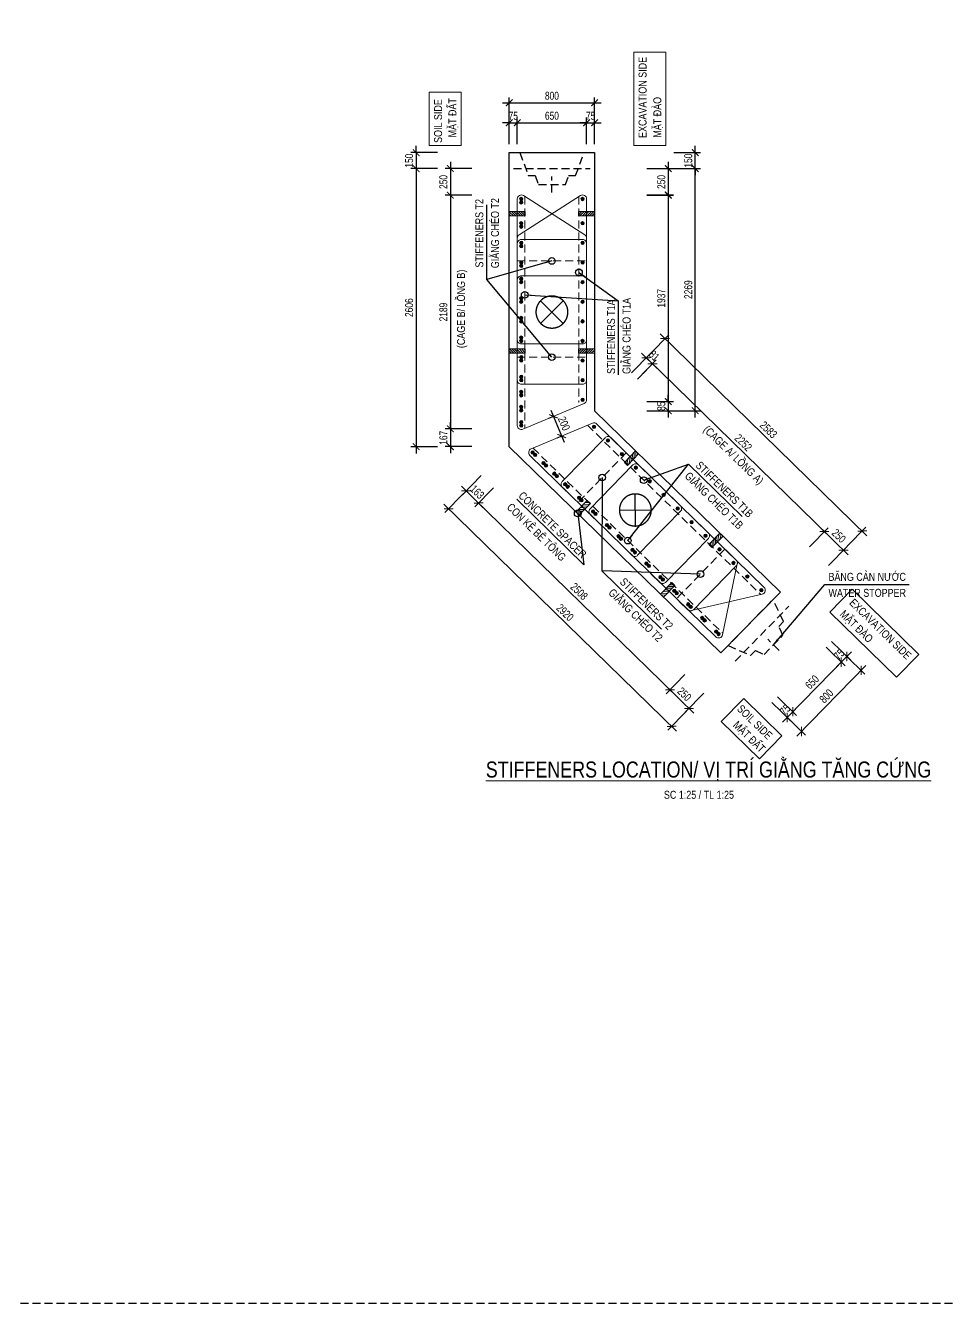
# Model space of a CAD drawing. Header units: millimetres. Extents: x 2611025 to 4139346, y -89870 to 101087.
# Drawn here: x 4070834 to 4105480, y -78018 to -30106 of the extents above; entities that cross this region are included whole.
import ezdxf
from ezdxf.enums import TextEntityAlignment as Align

# ---------------------------------------------------------------- set-up
doc = ezdxf.new("R2010")
doc.units = ezdxf.units.MM
doc.header["$LTSCALE"] = 1200
doc.header["$PDMODE"] = 35
doc.linetypes.add('CENTER', pattern=[2, 1.25, -0.25, 0.25, -0.25])
doc.linetypes.add('HIDDEN', pattern=[0.375, 0.25, -0.125])
for name, color, linetype, lineweight in [('5', 5, 'Continuous', 13), ('CWS', 8, 'HIDDEN', 9), ('ENOTE', 2, 'Continuous', 15), ('GRID', 74, 'CENTER', 15), ('K-THUOC', 1, 'Continuous', 18), ('LEADER', 8, 'Continuous', 9), ('MCT', 6, 'Continuous', 20), ('T2HI', 4, 'HIDDEN', 13), ('TCHI', 4, 'HIDDEN', 30), ('TEXTEN', 3, 'Continuous', 13), ('TEXTMA', 2, 'Continuous', 13), ('TEXTVN', 2, 'Continuous', 20), ('TIE', 4, 'Continuous', 13)]:
    doc.layers.add(name, color=color, linetype=linetype, lineweight=lineweight)
for name, color, linetype in [('CDC.04.HIDDEN', 8, 'HIDDEN'), ('CDC.11.NOTE', 8, 'Continuous'), ('MIE', 5, 'HIDDEN'), ('S-BAO', 3, 'Continuous')]:
    doc.layers.add(name, color=color, linetype=linetype)
doc.styles.add('DB_Arial', font='arial.ttf', dxfattribs={"width": 0.8})
doc.styles.add('SMTEXT', font='arial.ttf', dxfattribs={"width": 0.75})
doc.dimstyles.new('BSV1-100', dxfattribs={"dimtxt": 300, "dimasz": 250, "dimexe": 200, "dimexo": 0, "dimgap": 108, "dimtad": 1, "dimdec": 0, "dimdsep": 46, "dimtxsty": 'SMTEXT', "dimblk": 'ARCHTICK', "dimcen": 100, "dimdle": 250, "dimclrd": 256, "dimclre": 256, "dimclrt": 1, "dimadec": 0, "dimazin": 0, "dimtfac": 1, "dimtdec": 0, "dimtix": 1, "dimtmove": 2, "dimatfit": 3, "dimfxl": 720, "dimfxlon": 1, "dimtolj": 1, "dimtzin": 0, "dimarcsym": 0})
doc.dimstyles.new('BSV25', dxfattribs={"dimtxt": 300, "dimasz": 250, "dimexe": 200, "dimexo": 0, "dimgap": 108, "dimtad": 1, "dimdec": 0, "dimlfac": 0.25, "dimdsep": 46, "dimtxsty": 'SMTEXT', "dimblk": 'ARCHTICK', "dimcen": 100, "dimdle": 250, "dimclrd": 256, "dimclre": 256, "dimclrt": 2, "dimadec": 0, "dimazin": 0, "dimtfac": 1, "dimtdec": 0, "dimtix": 1, "dimtmove": 2, "dimatfit": 3, "dimfxl": 800, "dimfxlon": 1, "dimtolj": 1, "dimtzin": 0, "dimarcsym": 0})

# ---------------------------------------------------------------- blocks, each defined once
blk = doc.blocks.new('mct1')
at = {"lineweight": 9}
h = blk.add_hatch(color=256, dxfattribs=at)
h.dxf.hatch_style = 1
h.paths.add_polyline_path([(-16, 0, 1), (16, 0, 1)])
blk.add_circle((0, 0), 16, dxfattribs=at)
blk = doc.blocks.new('_ArchTick')
at = {"color": 0, "linetype": 'ByBlock', "const_width": 0.15}
blk.add_lwpolyline([(-0.5, -0.5), (0.5, 0.5)], dxfattribs=at)
blk = doc.blocks.new('*D1316')
at = {"layer": 'Defpoints', "color": 0, "transparency": 16777216}
for p in [(4101096, -53236), (4102170, -54284), (4098861, -55525)]:
    blk.add_point(p, dxfattribs=at)
at = {"layer": 'K-THUOC', "lineweight": -2, "transparency": 16777216}
for p, q in [((4099759, -56752), (4102344, -54105)), ((4101597, -53725), (4102313, -54423)), ((4099361, -56014), (4100077, -56713))]:
    blk.add_line(p, q, dxfattribs=at)
at = {"layer": 'K-THUOC', "lineweight": -2, "transparency": 16777216, "xscale": 250, "yscale": 250, "zscale": 250}
for p, rotation in [((4102170, -54284), 45.67561253394249), ((4099934, -56573), 225.6756125339424)]:
    blk.add_blockref('_ArchTick', p, dxfattribs=dict(at, rotation=rotation))
at = {"layer": 'K-THUOC', "color": 2, "transparency": 16777216, "insert": (4100865, -55246), "char_height": 300, "attachment_point": 5, "rotation": 45.6756, "style": 'SMTEXT'}
blk.add_mtext('\\A1;800', dxfattribs=at)
blk = doc.blocks.new('*D1317')
at = {"layer": 'Defpoints', "color": 0, "transparency": 16777216}
for p in [(4098604, -55275), (4099070, -55310), (4099607, -55834)]:
    blk.add_point(p, dxfattribs=at)
at = {"layer": 'K-THUOC', "lineweight": -2, "transparency": 16777216}
for p, q in [((4098825, -55490), (4099540, -56189)), ((4099070, -55310), (4099750, -55974)), ((4099397, -56049), (4099222, -56228)), ((4099397, -56049), (4099607, -55834)), ((4099607, -55834), (4099781, -55655))]:
    blk.add_line(p, q, dxfattribs=at)
at = {"layer": 'K-THUOC', "lineweight": -2, "transparency": 16777216, "xscale": 250, "yscale": 250, "zscale": 250}
for p, rotation in [((4099397, -56049), 45.67561253394247), ((4099607, -55834), 225.6756125339424)]:
    blk.add_blockref('_ArchTick', p, dxfattribs=dict(at, rotation=rotation))
at = {"layer": 'K-THUOC', "color": 2, "transparency": 16777216, "insert": (4099315, -55760), "char_height": 300, "attachment_point": 5, "rotation": 45.6756, "style": 'SMTEXT'}
blk.add_mtext('\\A1;75', dxfattribs=at)
blk = doc.blocks.new('*D1318')
at = {"layer": 'Defpoints', "color": 0, "transparency": 16777216}
for p in [(4100631, -53200), (4101423, -53974), (4098814, -55060)]:
    blk.add_point(p, dxfattribs=at)
at = {"layer": 'K-THUOC', "lineweight": -2, "transparency": 16777216}
for p, q in [((4100851, -53415), (4101566, -54114)), ((4099432, -56013), (4101598, -53795)), ((4099034, -55275), (4099750, -55974))]:
    blk.add_line(p, q, dxfattribs=at)
at = {"layer": 'K-THUOC', "lineweight": -2, "transparency": 16777216, "xscale": 250, "yscale": 250, "zscale": 250}
for p, rotation in [((4101423, -53974), 45.67561253394249), ((4099607, -55834), 225.6756125339424)]:
    blk.add_blockref('_ArchTick', p, dxfattribs=dict(at, rotation=rotation))
at = {"layer": 'K-THUOC', "color": 2, "transparency": 16777216, "insert": (4100328, -54722), "char_height": 300, "attachment_point": 5, "rotation": 45.6756, "style": 'SMTEXT'}
blk.add_mtext('\\A1;650', dxfattribs=at)
blk = doc.blocks.new('*D1319')
at = {"layer": 'Defpoints', "color": 0, "transparency": 16777216}
for p in [(4100840, -52985), (4100631, -53200), (4101633, -53760)]:
    blk.add_point(p, dxfattribs=at)
at = {"layer": 'K-THUOC', "lineweight": -2, "transparency": 16777216}
for p, q in [((4100851, -53415), (4101566, -54114)), ((4101061, -53201), (4101776, -53899)), ((4101633, -53760), (4101808, -53581)), ((4101423, -53974), (4101249, -54153)), ((4101423, -53974), (4101633, -53760))]:
    blk.add_line(p, q, dxfattribs=at)
at = {"layer": 'K-THUOC', "lineweight": -2, "transparency": 16777216, "xscale": 250, "yscale": 250, "zscale": 250}
for p, rotation in [((4101633, -53760), 225.6756125339424), ((4101423, -53974), 45.67561253394247)]:
    blk.add_blockref('_ArchTick', p, dxfattribs=dict(at, rotation=rotation))
at = {"layer": 'K-THUOC', "color": 2, "transparency": 16777216, "insert": (4101342, -53685), "char_height": 300, "attachment_point": 5, "rotation": 45.6756, "style": 'SMTEXT'}
blk.add_mtext('\\A1;75', dxfattribs=at)
blk = doc.blocks.new('*D1320')
at = {"layer": 'Defpoints', "color": 0, "transparency": 16777216}
for p in [(4092173, -33000), (4088973, -34858), (4092173, -34858)]:
    blk.add_point(p, dxfattribs=at)
at = {"layer": 'K-THUOC', "lineweight": -2, "transparency": 16777216}
for p, q in [((4088723, -33000), (4092423, -33000)), ((4088973, -33800), (4088973, -32800)), ((4092173, -33800), (4092173, -32800))]:
    blk.add_line(p, q, dxfattribs=at)
at = {"layer": 'K-THUOC', "lineweight": -2, "transparency": 16777216, "xscale": 250, "yscale": 250, "zscale": 250, "rotation": 180}
blk.add_blockref('_ArchTick', (4088973, -33000), dxfattribs=at)
at = {"layer": 'K-THUOC', "lineweight": -2, "transparency": 16777216, "xscale": 250, "yscale": 250, "zscale": 250}
blk.add_blockref('_ArchTick', (4092173, -33000), dxfattribs=at)
at = {"layer": 'K-THUOC', "color": 2, "transparency": 16777216, "insert": (4090573, -32739), "char_height": 300, "attachment_point": 5, "style": 'SMTEXT'}
blk.add_mtext('\\A1;800', dxfattribs=at)
blk = doc.blocks.new('*D1321')
at = {"layer": 'Defpoints', "color": 0, "transparency": 16777216}
for p in [(4089273, -33750), (4088973, -34858), (4089273, -34858)]:
    blk.add_point(p, dxfattribs=at)
at = {"layer": 'K-THUOC', "lineweight": -2, "transparency": 16777216}
for p, q in [((4088973, -33750), (4088723, -33750)), ((4088973, -34550), (4088973, -33550)), ((4088973, -33750), (4089273, -33750)), ((4089273, -34550), (4089273, -33550)), ((4089273, -33750), (4089523, -33750))]:
    blk.add_line(p, q, dxfattribs=at)
at = {"layer": 'K-THUOC', "lineweight": -2, "transparency": 16777216, "xscale": 250, "yscale": 250, "zscale": 250}
blk.add_blockref('_ArchTick', (4088973, -33750), dxfattribs=at)
at = {"layer": 'K-THUOC', "lineweight": -2, "transparency": 16777216, "xscale": 250, "yscale": 250, "zscale": 250, "rotation": 180}
blk.add_blockref('_ArchTick', (4089273, -33750), dxfattribs=at)
at = {"layer": 'K-THUOC', "color": 2, "transparency": 16777216, "insert": (4089123, -33490), "char_height": 300, "attachment_point": 5, "style": 'SMTEXT'}
blk.add_mtext('\\A1;75', dxfattribs=at)
blk = doc.blocks.new('*D1322')
at = {"layer": 'Defpoints', "color": 0, "transparency": 16777216}
for p in [(4091873, -33750), (4089273, -34858), (4091873, -34858)]:
    blk.add_point(p, dxfattribs=at)
at = {"layer": 'K-THUOC', "lineweight": -2, "transparency": 16777216}
for p, q in [((4089023, -33750), (4092123, -33750)), ((4089273, -34550), (4089273, -33550)), ((4091873, -34550), (4091873, -33550))]:
    blk.add_line(p, q, dxfattribs=at)
at = {"layer": 'K-THUOC', "lineweight": -2, "transparency": 16777216, "xscale": 250, "yscale": 250, "zscale": 250, "rotation": 180}
blk.add_blockref('_ArchTick', (4089273, -33750), dxfattribs=at)
at = {"layer": 'K-THUOC', "lineweight": -2, "transparency": 16777216, "xscale": 250, "yscale": 250, "zscale": 250}
blk.add_blockref('_ArchTick', (4091873, -33750), dxfattribs=at)
at = {"layer": 'K-THUOC', "color": 2, "transparency": 16777216, "insert": (4090573, -33489), "char_height": 300, "attachment_point": 5, "style": 'SMTEXT'}
blk.add_mtext('\\A1;650', dxfattribs=at)
blk = doc.blocks.new('*D1323')
at = {"layer": 'Defpoints', "color": 0, "transparency": 16777216}
for p in [(4092173, -33750), (4091873, -34858), (4092173, -34858)]:
    blk.add_point(p, dxfattribs=at)
at = {"layer": 'K-THUOC', "lineweight": -2, "transparency": 16777216}
for p, q in [((4091873, -33750), (4091623, -33750)), ((4091873, -34550), (4091873, -33550)), ((4091873, -33750), (4092173, -33750)), ((4092173, -34550), (4092173, -33550)), ((4092173, -33750), (4092423, -33750))]:
    blk.add_line(p, q, dxfattribs=at)
at = {"layer": 'K-THUOC', "lineweight": -2, "transparency": 16777216, "xscale": 250, "yscale": 250, "zscale": 250}
blk.add_blockref('_ArchTick', (4091873, -33750), dxfattribs=at)
at = {"layer": 'K-THUOC', "lineweight": -2, "transparency": 16777216, "xscale": 250, "yscale": 250, "zscale": 250, "rotation": 180}
blk.add_blockref('_ArchTick', (4092173, -33750), dxfattribs=at)
at = {"layer": 'K-THUOC', "color": 2, "transparency": 16777216, "insert": (4092023, -33490), "char_height": 300, "attachment_point": 5, "style": 'SMTEXT'}
blk.add_mtext('\\A1;75', dxfattribs=at)
blk = doc.blocks.new('tremie')
at = {"layer": 'MIE', "color": 74, "ltscale": 1000}
for p, q in [((424, -424), (-424, 424)), ((424, 424), (-424, -424))]:
    blk.add_line(p, q, dxfattribs=at)
at = {"layer": 'MIE', "ltscale": 500}
blk.add_circle((0, 0), 600, dxfattribs=at)
blk = doc.blocks.new('sp')
at = {"layer": '5', "lineweight": 20}
h = blk.add_hatch(dxfattribs=at)
h.set_pattern_fill('ANSI31', color=256, scale=500)
h.set_pattern_definition([(45, (0, 0), (-44.194, 44.194), [])])
h.paths.add_polyline_path([(80, 300), (-80, 300), (-80, -300), (80, -300)])
blk.add_lwpolyline([(-80, -300), (80, -300), (80, 300), (-80, 300)], close=True, dxfattribs=at)
blk = doc.blocks.new('*D1330')
at = {"layer": 'Defpoints', "color": 0, "transparency": 16777216}
for p in [(4090631, -44758), (4090939, -45496), (4090939, -45496)]:
    blk.add_point(p, dxfattribs=at)
at = {"layer": 'K-THUOC', "lineweight": -2, "transparency": 16777216}
for p, q in [((4090534, -44527), (4091036, -45726)), ((4090631, -44758), (4090446, -44835)), ((4090939, -45496), (4090755, -45573))]:
    blk.add_line(p, q, dxfattribs=at)
at = {"layer": 'K-THUOC', "lineweight": -2, "transparency": 16777216, "xscale": 250, "yscale": 250, "zscale": 250}
for p, rotation in [((4090631, -44758), 112.6971663871254), ((4090939, -45496), 292.6971663871254)]:
    blk.add_blockref('_ArchTick', p, dxfattribs=dict(at, rotation=rotation))
at = {"layer": 'K-THUOC', "color": 2, "transparency": 16777216, "insert": (4091026, -45026), "char_height": 300, "attachment_point": 5, "rotation": 292.6972, "style": 'SMTEXT'}
blk.add_mtext('\\A1;200', dxfattribs=at)
blk = doc.blocks.new('cws800')
at = {"layer": 'CDC.04.HIDDEN'}
for p, q in [((-600, 1440), (-600, -1440)), ((0, 1440), (0, -1440))]:
    blk.add_line(p, q, dxfattribs=at)
for points in [[(0, 1200), (-860, 888), (-860, 627), (-1200, 507), (-1200, -507), (-860, -627), (-860, -888), (0, -1200)], [(-1500, 0), (-900, 0)]]:
    blk.add_lwpolyline(points, dxfattribs=at)
blk = doc.blocks.new('*D1554')
at = {"layer": 'Defpoints', "color": 0, "transparency": 16777216}
for p in [(4092013, -35470), (4095948, -35470), (4092173, -44546)]:
    blk.add_point(p, dxfattribs=at)
at = {"layer": 'K-THUOC', "lineweight": -2, "transparency": 16777216}
for p, q in [((4095948, -44796), (4095948, -35220)), ((4095148, -35470), (4096148, -35470)), ((4095148, -44546), (4096148, -44546))]:
    blk.add_line(p, q, dxfattribs=at)
at = {"layer": 'K-THUOC', "lineweight": -2, "transparency": 16777216, "xscale": 250, "yscale": 250, "zscale": 250}
for p, rotation in [((4095948, -35470), 90), ((4095948, -44546), 270)]:
    blk.add_blockref('_ArchTick', p, dxfattribs=dict(at, rotation=rotation))
at = {"layer": 'K-THUOC', "color": 2, "transparency": 16777216, "insert": (4095687, -40008), "char_height": 300, "attachment_point": 5, "rotation": 90, "style": 'SMTEXT'}
blk.add_mtext('\\A1;2269', dxfattribs=at)
blk = doc.blocks.new('*D1555')
at = {"layer": 'Defpoints', "color": 0, "transparency": 16777216}
for p in [(4092173, -34870), (4095948, -34870), (4092013, -35470)]:
    blk.add_point(p, dxfattribs=at)
at = {"layer": 'K-THUOC', "lineweight": -2, "transparency": 16777216}
for p, q in [((4095148, -34870), (4096148, -34870)), ((4095948, -34870), (4095948, -34620)), ((4095948, -35470), (4095948, -34870)), ((4095148, -35470), (4096148, -35470)), ((4095948, -35470), (4095948, -35720))]:
    blk.add_line(p, q, dxfattribs=at)
at = {"layer": 'K-THUOC', "lineweight": -2, "transparency": 16777216, "xscale": 250, "yscale": 250, "zscale": 250}
for p, rotation in [((4095948, -34870), 270), ((4095948, -35470), 90)]:
    blk.add_blockref('_ArchTick', p, dxfattribs=dict(at, rotation=rotation))
at = {"layer": 'K-THUOC', "color": 2, "transparency": 16777216, "insert": (4095687, -35170), "char_height": 300, "attachment_point": 5, "rotation": 90, "style": 'SMTEXT'}
blk.add_mtext('\\A1;150', dxfattribs=at)
blk = doc.blocks.new('*D1556')
at = {"layer": 'Defpoints', "color": 0, "transparency": 16777216}
for p in [(4090573, -34870), (4085480, -35470), (4090573, -35470)]:
    blk.add_point(p, dxfattribs=at)
at = {"layer": 'K-THUOC', "lineweight": -2, "transparency": 16777216}
for p, q in [((4086280, -34870), (4085280, -34870)), ((4085480, -34870), (4085480, -34620)), ((4085480, -34870), (4085480, -35470)), ((4086280, -35470), (4085280, -35470)), ((4085480, -35470), (4085480, -35720))]:
    blk.add_line(p, q, dxfattribs=at)
at = {"layer": 'K-THUOC', "lineweight": -2, "transparency": 16777216, "xscale": 250, "yscale": 250, "zscale": 250}
for p, rotation in [((4085480, -34870), 270), ((4085480, -35470), 90)]:
    blk.add_blockref('_ArchTick', p, dxfattribs=dict(at, rotation=rotation))
at = {"layer": 'K-THUOC', "color": 2, "transparency": 16777216, "insert": (4085218, -35170), "char_height": 300, "attachment_point": 5, "rotation": 90, "style": 'SMTEXT'}
blk.add_mtext('\\A1;150', dxfattribs=at)
blk = doc.blocks.new('*D1557')
at = {"layer": 'Defpoints', "color": 0, "transparency": 16777216}
for p in [(4092013, -35470), (4092013, -36470), (4094937, -36470)]:
    blk.add_point(p, dxfattribs=at)
at = {"layer": 'K-THUOC', "lineweight": -2, "transparency": 16777216}
for p, q in [((4094937, -35220), (4094937, -36720)), ((4094137, -35470), (4095137, -35470)), ((4094137, -36470), (4095137, -36470))]:
    blk.add_line(p, q, dxfattribs=at)
at = {"layer": 'K-THUOC', "lineweight": -2, "transparency": 16777216, "xscale": 250, "yscale": 250, "zscale": 250}
for p, rotation in [((4094937, -35470), 90), ((4094937, -36470), 270)]:
    blk.add_blockref('_ArchTick', p, dxfattribs=dict(at, rotation=rotation))
at = {"layer": 'K-THUOC', "color": 2, "transparency": 16777216, "insert": (4094676, -35970), "char_height": 300, "attachment_point": 5, "rotation": 90, "style": 'SMTEXT'}
blk.add_mtext('\\A1;250', dxfattribs=at)
blk = doc.blocks.new('*D1558')
at = {"layer": 'Defpoints', "color": 0, "transparency": 16777216}
for p in [(4092013, -36458), (4091857, -44206), (4094937, -44206)]:
    blk.add_point(p, dxfattribs=at)
at = {"layer": 'K-THUOC', "lineweight": -2, "transparency": 16777216}
for p, q in [((4094937, -36208), (4094937, -44456)), ((4094137, -36458), (4095137, -36458)), ((4094137, -44206), (4095137, -44206))]:
    blk.add_line(p, q, dxfattribs=at)
at = {"layer": 'K-THUOC', "lineweight": -2, "transparency": 16777216, "xscale": 250, "yscale": 250, "zscale": 250}
for p, rotation in [((4094937, -36458), 90), ((4094937, -44206), 270)]:
    blk.add_blockref('_ArchTick', p, dxfattribs=dict(at, rotation=rotation))
at = {"layer": 'K-THUOC', "color": 2, "transparency": 16777216, "insert": (4094676, -40332), "char_height": 300, "attachment_point": 5, "rotation": 90, "style": 'SMTEXT'}
blk.add_mtext('\\A1;1937', dxfattribs=at)
blk = doc.blocks.new('*D1565')
at = {"layer": 'Defpoints', "color": 0, "transparency": 16777216}
for p in [(4091856, -44207), (4092173, -44546), (4094937, -44546)]:
    blk.add_point(p, dxfattribs=at)
at = {"layer": 'K-THUOC', "lineweight": -2, "transparency": 16777216}
for p, q in [((4094937, -44207), (4094937, -43957)), ((4094137, -44207), (4095137, -44207)), ((4094137, -44546), (4095137, -44546)), ((4094937, -44207), (4094937, -44546)), ((4094937, -44546), (4094937, -44796))]:
    blk.add_line(p, q, dxfattribs=at)
at = {"layer": 'K-THUOC', "lineweight": -2, "transparency": 16777216, "xscale": 250, "yscale": 250, "zscale": 250}
for p, rotation in [((4094937, -44207), 270), ((4094937, -44546), 90)]:
    blk.add_blockref('_ArchTick', p, dxfattribs=dict(at, rotation=rotation))
at = {"layer": 'K-THUOC', "color": 2, "transparency": 16777216, "insert": (4094676, -44377), "char_height": 300, "attachment_point": 5, "rotation": 90, "style": 'SMTEXT'}
blk.add_mtext('\\A1;85', dxfattribs=at)
blk = doc.blocks.new('*D1559')
at = {"layer": 'Defpoints', "color": 0, "transparency": 16777216}
for p in [(4089132, -35470), (4086764, -36470), (4088973, -36470)]:
    blk.add_point(p, dxfattribs=at)
at = {"layer": 'K-THUOC', "lineweight": -2, "transparency": 16777216}
for p, q in [((4086764, -35220), (4086764, -36720)), ((4087564, -35470), (4086564, -35470)), ((4087564, -36470), (4086564, -36470))]:
    blk.add_line(p, q, dxfattribs=at)
at = {"layer": 'K-THUOC', "lineweight": -2, "transparency": 16777216, "xscale": 250, "yscale": 250, "zscale": 250}
for p, rotation in [((4086764, -35470), 90), ((4086764, -36470), 270)]:
    blk.add_blockref('_ArchTick', p, dxfattribs=dict(at, rotation=rotation))
at = {"layer": 'K-THUOC', "color": 2, "transparency": 16777216, "insert": (4086503, -35970), "char_height": 300, "attachment_point": 5, "rotation": 90, "style": 'SMTEXT'}
blk.add_mtext('\\A1;250', dxfattribs=at)
blk = doc.blocks.new('*D1560')
at = {"layer": 'Defpoints', "color": 0, "transparency": 16777216}
for p in [(4088973, -36470), (4086764, -45225), (4088973, -45225)]:
    blk.add_point(p, dxfattribs=at)
at = {"layer": 'K-THUOC', "lineweight": -2, "transparency": 16777216}
for p, q in [((4086764, -36220), (4086764, -45475)), ((4087564, -36470), (4086564, -36470)), ((4087564, -45225), (4086564, -45225))]:
    blk.add_line(p, q, dxfattribs=at)
at = {"layer": 'K-THUOC', "lineweight": -2, "transparency": 16777216, "xscale": 250, "yscale": 250, "zscale": 250}
for p, rotation in [((4086764, -36470), 90), ((4086764, -45225), 270)]:
    blk.add_blockref('_ArchTick', p, dxfattribs=dict(at, rotation=rotation))
at = {"layer": 'K-THUOC', "color": 2, "transparency": 16777216, "insert": (4086503, -40848), "char_height": 300, "attachment_point": 5, "rotation": 90, "style": 'SMTEXT'}
blk.add_mtext('\\A1;2189', dxfattribs=at)
blk = doc.blocks.new('*D1561')
at = {"layer": 'Defpoints', "color": 0, "transparency": 16777216}
for p in [(4089444, -46345), (4096622, -53350), (4094999, -55013)]:
    blk.add_point(p, dxfattribs=at)
at = {"layer": 'K-THUOC', "lineweight": -2, "transparency": 16777216}
for p, q in [((4087642, -47833), (4095178, -55188)), ((4088380, -47435), (4087681, -48151)), ((4095558, -54440), (4094860, -55156))]:
    blk.add_line(p, q, dxfattribs=at)
at = {"layer": 'K-THUOC', "lineweight": -2, "transparency": 16777216, "xscale": 250, "yscale": 250, "zscale": 250}
for p, rotation in [((4087821, -48007), 135.6984109421145), ((4094999, -55013), 315.6984109421145)]:
    blk.add_blockref('_ArchTick', p, dxfattribs=dict(at, rotation=rotation))
at = {"layer": 'K-THUOC', "color": 2, "transparency": 16777216, "insert": (4091593, -51323), "char_height": 300, "attachment_point": 5, "rotation": 315.6984, "style": 'SMTEXT'}
blk.add_mtext('\\A1;2508', dxfattribs=at)
blk = doc.blocks.new('*D1562')
at = {"layer": 'Defpoints', "color": 0, "transparency": 16777216}
for p in [(4096622, -53350), (4097447, -53937), (4095715, -55711)]:
    blk.add_point(p, dxfattribs=at)
at = {"layer": 'K-THUOC', "lineweight": -2, "transparency": 16777216}
for p, q in [((4095558, -54440), (4094860, -55156)), ((4094820, -54838), (4095894, -55886)), ((4096274, -55139), (4095575, -55855))]:
    blk.add_line(p, q, dxfattribs=at)
at = {"layer": 'K-THUOC', "lineweight": -2, "transparency": 16777216, "xscale": 250, "yscale": 250, "zscale": 250}
for p, rotation in [((4094999, -55013), 135.6984109421145), ((4095715, -55711), 315.6984109421145)]:
    blk.add_blockref('_ArchTick', p, dxfattribs=dict(at, rotation=rotation))
at = {"layer": 'K-THUOC', "color": 2, "transparency": 16777216, "insert": (4095540, -55175), "char_height": 300, "attachment_point": 5, "rotation": 315.6984, "style": 'SMTEXT'}
blk.add_mtext('\\A1;250', dxfattribs=at)
blk = doc.blocks.new('*D1563')
at = {"layer": 'Defpoints', "color": 0, "transparency": 16777216}
for p in [(4101507, -49776), (4098852, -51065), (4099459, -51875)]:
    blk.add_point(p, dxfattribs=at)
at = {"layer": 'K-THUOC', "lineweight": -2, "transparency": 16777216}
for p, q in [((4100233, -49650), (4100931, -48934)), ((4100613, -48903), (4101686, -49951)), ((4100949, -50349), (4101647, -49633))]:
    blk.add_line(p, q, dxfattribs=at)
at = {"layer": 'K-THUOC', "lineweight": -2, "transparency": 16777216, "xscale": 250, "yscale": 250, "zscale": 250}
for p, rotation in [((4100792, -49078), 135.6984109421145), ((4101507, -49776), 315.6984109421145)]:
    blk.add_blockref('_ArchTick', p, dxfattribs=dict(at, rotation=rotation))
at = {"layer": 'K-THUOC', "color": 2, "transparency": 16777216, "insert": (4101332, -49240), "char_height": 300, "attachment_point": 5, "rotation": 315.6984, "style": 'SMTEXT'}
blk.add_mtext('\\A1;250', dxfattribs=at)
blk = doc.blocks.new('*D1566')
at = {"layer": 'Defpoints', "color": 0, "transparency": 16777216}
for p in [(4094344, -42785), (4092177, -45005), (4098852, -51065)]:
    blk.add_point(p, dxfattribs=at)
at = {"layer": 'K-THUOC', "lineweight": -2, "transparency": 16777216}
for p, q in [((4100971, -49252), (4094165, -42610)), ((4093785, -43358), (4094484, -42642)), ((4100233, -49650), (4100931, -48934))]:
    blk.add_line(p, q, dxfattribs=at)
at = {"layer": 'K-THUOC', "lineweight": -2, "transparency": 16777216, "xscale": 250, "yscale": 250, "zscale": 250}
for p, rotation in [((4094344, -42785), 135.6984109421145), ((4100792, -49078), 315.6984109421145)]:
    blk.add_blockref('_ArchTick', p, dxfattribs=dict(at, rotation=rotation))
at = {"layer": 'K-THUOC', "color": 2, "transparency": 16777216, "insert": (4097750, -45744), "char_height": 300, "attachment_point": 5, "rotation": 315.6984, "style": 'SMTEXT'}
blk.add_mtext('\\A1;2252', dxfattribs=at)
blk = doc.blocks.new('*D1564')
at = {"layer": 'Defpoints', "color": 0, "transparency": 16777216}
for p in [(4094112, -42559), (4093990, -43147), (4092173, -44546)]:
    blk.add_point(p, dxfattribs=at)
at = {"layer": 'K-THUOC', "lineweight": -2, "transparency": 16777216}
for p, q in [((4093553, -43131), (4094252, -42416)), ((4094112, -42559), (4093933, -42384)), ((4094344, -42785), (4094112, -42559)), ((4093990, -43147), (4094484, -42642)), ((4094344, -42785), (4094523, -42960))]:
    blk.add_line(p, q, dxfattribs=at)
at = {"layer": 'K-THUOC', "lineweight": -2, "transparency": 16777216, "xscale": 250, "yscale": 250, "zscale": 250}
for p, rotation in [((4094112, -42559), 315.6984109421145), ((4094344, -42785), 135.6984109421145)]:
    blk.add_blockref('_ArchTick', p, dxfattribs=dict(at, rotation=rotation))
at = {"layer": 'K-THUOC', "color": 2, "transparency": 16777216, "insert": (4094410, -42485), "char_height": 300, "attachment_point": 5, "rotation": 315.6984, "style": 'SMTEXT'}
blk.add_mtext('\\A1;81', dxfattribs=at)
blk = doc.blocks.new('*D1549')
at = {"layer": 'Defpoints', "color": 0, "transparency": 16777216}
for p in [(4094814, -41840), (4092173, -44546), (4099459, -51875)]:
    blk.add_point(p, dxfattribs=at)
at = {"layer": 'K-THUOC', "lineweight": -2, "transparency": 16777216}
for p, q in [((4102388, -49232), (4094635, -41665)), ((4094255, -42412), (4094954, -41697)), ((4101650, -49630), (4102349, -48914))]:
    blk.add_line(p, q, dxfattribs=at)
at = {"layer": 'K-THUOC', "lineweight": -2, "transparency": 16777216, "xscale": 250, "yscale": 250, "zscale": 250}
for p, rotation in [((4094814, -41840), 135.6984109421145), ((4102209, -49057), 315.6984109421145)]:
    blk.add_blockref('_ArchTick', p, dxfattribs=dict(at, rotation=rotation))
at = {"layer": 'K-THUOC', "color": 2, "transparency": 16777216, "insert": (4098694, -45261), "char_height": 300, "attachment_point": 5, "rotation": 315.6984, "style": 'SMTEXT'}
blk.add_mtext('\\A1;2583', dxfattribs=at)
blk = doc.blocks.new('*D1550')
at = {"layer": 'Defpoints', "color": 0, "transparency": 16777216}
for p in [(4088973, -45225), (4086764, -45894), (4088973, -45894)]:
    blk.add_point(p, dxfattribs=at)
at = {"layer": 'K-THUOC', "lineweight": -2, "transparency": 16777216}
for p, q in [((4086764, -45225), (4086764, -44975)), ((4087564, -45225), (4086564, -45225)), ((4086764, -45225), (4086764, -45894)), ((4087564, -45894), (4086564, -45894)), ((4086764, -45894), (4086764, -46144))]:
    blk.add_line(p, q, dxfattribs=at)
at = {"layer": 'K-THUOC', "lineweight": -2, "transparency": 16777216, "xscale": 250, "yscale": 250, "zscale": 250}
for p, rotation in [((4086764, -45225), 270), ((4086764, -45894), 90)]:
    blk.add_blockref('_ArchTick', p, dxfattribs=dict(at, rotation=rotation))
at = {"layer": 'K-THUOC', "color": 2, "transparency": 16777216, "insert": (4086503, -45560), "char_height": 300, "attachment_point": 5, "rotation": 90, "style": 'SMTEXT'}
blk.add_mtext('\\A1;167', dxfattribs=at)
blk = doc.blocks.new('*D1551')
at = {"layer": 'Defpoints', "color": 0, "transparency": 16777216}
for p in [(4088973, -45894), (4089706, -46076), (4087821, -48007)]:
    blk.add_point(p, dxfattribs=at)
at = {"layer": 'K-THUOC', "lineweight": -2, "transparency": 16777216}
for p, q in [((4087355, -47552), (4087176, -47378)), ((4087913, -46980), (4087215, -47696)), ((4087355, -47552), (4087821, -48007)), ((4088380, -47435), (4087681, -48151)), ((4087821, -48007), (4088000, -48182))]:
    blk.add_line(p, q, dxfattribs=at)
at = {"layer": 'K-THUOC', "lineweight": -2, "transparency": 16777216, "xscale": 250, "yscale": 250, "zscale": 250}
for p, rotation in [((4087355, -47552), 315.6984109421145), ((4087821, -48007), 135.6984109421145)]:
    blk.add_blockref('_ArchTick', p, dxfattribs=dict(at, rotation=rotation))
at = {"layer": 'K-THUOC', "color": 2, "transparency": 16777216, "insert": (4087770, -47593), "char_height": 300, "attachment_point": 5, "rotation": 315.6984, "style": 'SMTEXT'}
blk.add_mtext('\\A1;163', dxfattribs=at)
blk = doc.blocks.new('*D1552')
at = {"layer": 'Defpoints', "color": 0, "transparency": 16777216}
for p in [(4089132, -35470), (4085480, -45895), (4088973, -45895)]:
    blk.add_point(p, dxfattribs=at)
at = {"layer": 'K-THUOC', "lineweight": -2, "transparency": 16777216}
for p, q in [((4085480, -35220), (4085480, -46145)), ((4086280, -35470), (4085280, -35470)), ((4086280, -45895), (4085280, -45895))]:
    blk.add_line(p, q, dxfattribs=at)
at = {"layer": 'K-THUOC', "lineweight": -2, "transparency": 16777216, "xscale": 250, "yscale": 250, "zscale": 250}
for p, rotation in [((4085480, -35470), 90), ((4085480, -45895), 270)]:
    blk.add_blockref('_ArchTick', p, dxfattribs=dict(at, rotation=rotation))
at = {"layer": 'K-THUOC', "color": 2, "transparency": 16777216, "insert": (4085218, -40683), "char_height": 300, "attachment_point": 5, "rotation": 90, "style": 'SMTEXT'}
blk.add_mtext('\\A1;2606', dxfattribs=at)
blk = doc.blocks.new('*D1553')
at = {"layer": 'Defpoints', "color": 0, "transparency": 16777216}
for p in [(4088973, -45895), (4097447, -53937), (4095062, -56381)]:
    blk.add_point(p, dxfattribs=at)
at = {"layer": 'K-THUOC', "lineweight": -2, "transparency": 16777216}
for p, q in [((4087261, -47649), (4086562, -48365)), ((4086523, -48047), (4095241, -56555)), ((4095621, -55808), (4094922, -56524))]:
    blk.add_line(p, q, dxfattribs=at)
at = {"layer": 'K-THUOC', "lineweight": -2, "transparency": 16777216, "xscale": 250, "yscale": 250, "zscale": 250}
for p, rotation in [((4086702, -48222), 135.6984109421145), ((4095062, -56381), 315.6984109421145)]:
    blk.add_blockref('_ArchTick', p, dxfattribs=dict(at, rotation=rotation))
at = {"layer": 'K-THUOC', "color": 2, "transparency": 16777216, "insert": (4091064, -52114), "char_height": 300, "attachment_point": 5, "rotation": 315.6984, "style": 'SMTEXT'}
blk.add_mtext('\\A1;2920', dxfattribs=at)

msp = doc.modelspace()

# ---------------------------------------------------------------- linework, layer by layer
at = {"layer": 'S-BAO', "elevation": 0}
msp.add_lwpolyline([(4088972.7, -34870.2), (4092172.7, -34870.2), (4092172.7, -44546.2), (4099138.6, -51344.3), (4096908.5, -53629.5), (4088972.7, -45894.9)], close=True, dxfattribs=at)
at = {"layer": 'T2HI', "color": 1}
for p, q in [((4089551.5, -36512.7, 0), (4089551.5, -45197.1, 0)), ((4091587.5, -36516.8, 0), (4091587.5, -44234.9, 0)), ((4089272.7, -38933, 0), (4091872.7, -38933, 0)), ((4089272.7, -42540.9, 0), (4091872.7, -42540.9, 0)), ((4091903.7, -45092.3, 0), (4098403.6, -51435.7, 0)), ((4089861.4, -45943.4, 0), (4096982, -52892.5, 0)), ((4093361.8, -46125.9, 0), (4091550.8, -47981.6, 0)), ((4097058.1, -49733, 0), (4095247.1, -51588.8, 0))]:
    msp.add_line(p, q, dxfattribs=at)
at = {"layer": 'TCHI'}
msp.add_lwpolyline([(3917798.7, 17806.3), (4139345.7, 17806.3), (4139345.7, -78017.7), (3917798.7, -78017.7)], close=True, dxfattribs=at)
at = {"layer": 'TEXTEN', "elevation": 0}
for points in [[(4094842.5, -31100), (4093642.5, -31100), (4093642.5, -34600), (4094842.5, -34600)], [(4087163.7, -34598.3), (4085963.7, -34598.3), (4085963.7, -32598.3), (4087163.7, -32598.3)], [(4096925.5, -56198.1), (4097763.9, -55339.6), (4099194.7, -56737.1), (4098356.3, -57595.5)]]:
    msp.add_lwpolyline(points, close=True, dxfattribs=at)
at = {"layer": 'TEXTEN', "extrusion": (5.70392e-08, 5.8399e-08, 1), "elevation": 0.2}
msp.add_lwpolyline([(4103499.7, -54542.6), (4104338, -53684), (4101833.6, -51238.9), (4100995.3, -52097.5)], close=True, dxfattribs=at)
at = {"layer": 'TIE', "elevation": 0}
for points in [[(4089272.7, -45100.4, 0.5356433), (4089480.6, -45238.8), (4091780.6, -44276.6, 0.3023858), (4091872.7, -44138.3), (4091872.7, -36608.4, 0.5926153), (4091641.9, -36482.1), (4089341.9, -37953.4, 0.2557961), (4089272.7, -38079.7), (4089272.7, -38735.4)], [(4091872.7, -38735.4), (4091872.7, -38079.7, 0.2557961), (4091803.5, -37953.4), (4089503.5, -36482.1, 0.5926153), (4089272.7, -36608.4), (4089272.7, -45100.4)], [(4089272.7, -38730.2), (4089272.7, -38280.2, -0.4142136), (4089422.7, -38130.2), (4091722.7, -38130.2, -0.4142136), (4091872.7, -38280.2), (4091872.7, -38730.2)], [(4089272.7, -40092.6), (4089272.7, -39642.6, -0.4142136), (4089422.7, -39492.6), (4091722.7, -39492.6, -0.4142136), (4091872.7, -39642.6), (4091872.7, -40092.6)], [(4089272.7, -41443.5), (4089272.7, -41893.5, 0.4142136), (4089422.7, -42043.5), (4091722.7, -42043.5, 0.4142136), (4091872.7, -41893.5), (4091872.7, -41443.5)], [(4089272.7, -42952.6), (4089272.7, -43402.6, 0.4142136), (4089422.7, -43552.6), (4091722.7, -43552.6, 0.4142136), (4091872.7, -43402.6), (4091872.7, -42952.6)], [(4089746.5, -46220.9, -0.5373024), (4089793.4, -45975.2), (4092091.4, -45013.8, -0.3009816), (4092254.1, -45044.8), (4098529.1, -51168.7, -0.5920413), (4098458.6, -51422.1), (4095811.2, -52042.5, -0.2562488), (4095672.2, -52003.8), (4095277.5, -51618.6)], [(4091283.5, -47730.4), (4090961.4, -47416.2, -0.4142136), (4090958.7, -47204), (4092564.9, -45557.7, -0.4142136), (4092777, -45555.1), (4093099.1, -45869.4)], [(4097088.5, -49762.8), (4097483.3, -50148.1, -0.2562469), (4097525.4, -50286.1), (4096969.7, -52947.8, -0.592042), (4096718.1, -53024.5), (4089746.5, -46220.9)], [(4092329.3, -48751), (4092007.2, -48436.8, -0.4142136), (4092004.6, -48224.7), (4093610.7, -46578.4, -0.4142136), (4093822.8, -46575.8), (4094144.9, -46890)], [(4093253.4, -49652.9), (4093575.4, -49967.2, 0.4142136), (4093787.5, -49964.7), (4095394.2, -48318.9, 0.4142136), (4095391.6, -48106.8), (4095069.6, -47792.4)], [(4094299.3, -50673.5), (4094621.3, -50987.9, 0.4142136), (4094833.4, -50985.3), (4096440, -49339.5, 0.4142136), (4096437.5, -49127.4), (4096115.5, -48813.1)], [(4095345.1, -51694.2), (4095667.1, -52008.5, 0.4142136), (4095879.2, -52006), (4097485.9, -50360.2, 0.4142136), (4097483.3, -50148.1), (4097161.3, -49833.7)]]:
    msp.add_lwpolyline(points, format="xyb", dxfattribs=at)

# ---------------------------------------------------------------- block references
at = {"layer": 'CWS'}
for p, rotation in [((4090572.7, -34870.2, 0), 89.99999999999999), ((4098023.6, -52486.9, 0), 135.6986943829715)]:
    msp.add_blockref('cws800', p, dxfattribs=dict(at, rotation=rotation))
at = {"layer": 'ENOTE'}
for p, rotation in [((4089272.7, -37163.1, 0), 89.99999999992905), ((4089272.7, -42308.5, 0), 89.99999999992905), ((4091748.1, -48180.6, 0), 135.7335379868122), ((4094912.3, -51262.2, 0), 135.7335379868122)]:
    msp.add_blockref('sp', p, dxfattribs=dict(at, rotation=rotation))
at = {"layer": 'ENOTE', "xscale": -1}
for p, rotation in [((4091865.8, -37163.1, 0), 269.999999998195), ((4091865.8, -42308.5, 0), 269.999999998195), ((4093558.1, -46323.7, 0), 315.7335379850781), ((4096722.2, -49405.3, 0), 315.7335379850781)]:
    msp.add_blockref('sp', p, dxfattribs=dict(at, rotation=rotation))
at = {"layer": 'GRID', "xscale": -1}
msp.add_blockref('tremie', (4090572.7, -40846.9, 0), dxfattribs=at)
at = {"layer": 'GRID', "xscale": -1, "rotation": 45.94351290825964}
msp.add_blockref('tremie', (4093701.7, -48269.1, 0), dxfattribs=at)
at = {"layer": 'MCT'}
for p, xscale, yscale, zscale, rotation in [((4089422.7, -36608.4, 0), -4, 4, 4, 180), ((4089422.7, -36736.4, 0), -4, 4, 4, 180), ((4091722.7, -36608.4, 0), -4, 4, 4, 180), ((4089422.7, -37517.5, 0), -4, 4, 4, 180), ((4089422.7, -37645.5, 0), -4, 4, 4, 180), ((4091722.7, -37517.5, 0), -4, 4, 4, 180), ((4089422.7, -38253.1, 0), -4, 4, 4, 180), ((4089422.7, -38381.1, 0), -4, 4, 4, 180), ((4091722.7, -38253.1, 0), -4, 4, 4, 180), ((4089422.7, -38988.8, 0), -4, 4, 4, 180), ((4089422.7, -39116.8, 0), -4, 4, 4, 180), ((4091722.7, -38988.8, 0), -4, 4, 4, 180), ((4089422.7, -39596.4, 0), -4, 4, 4, 180), ((4089422.7, -39724.4, 0), -4, 4, 4, 180), ((4091722.7, -39724.4, 0), -4, 4, 4, 180), ((4089422.7, -40332.1, 0), -4, 4, 4, 180), ((4089422.7, -40460.1, 0), -4, 4, 4, 180), ((4091722.7, -40460.1, 0), -4, 4, 4, 180), ((4089422.7, -41067.7, 0), -4, 4, 4, 180), ((4089422.7, -41195.7, 0), -4, 4, 4, 180), ((4091722.7, -41195.7, 0), -4, 4, 4, 180), ((4089422.7, -41803.3, 0), -4, 4, 4, 180), ((4089422.7, -41931.3, 0), -4, 4, 4, 180), ((4091722.7, -41931.3, 0), -4, 4, 4, 180), ((4089422.7, -42539, 0), -4, 4, 4, 180), ((4089422.7, -42667, 0), -4, 4, 4, 180), ((4091722.7, -42667, 0), -4, 4, 4, 180), ((4089422.7, -43274.6, 0), -4, 4, 4, 180), ((4089422.7, -43402.6, 0), -4, 4, 4, 180), ((4091722.7, -43402.6, 0), -4, 4, 4, 180), ((4089422.7, -43840.6, 0), -4, 4, 4, 180), ((4089422.7, -43968.6, 0), -4, 4, 4, 180), ((4091722.7, -44138.3, 0), -4, 4, 4, 180), ((4089422.7, -44406.5, 0), -4, 4, 4, 180), ((4089422.7, -44534.5, 0), -4, 4, 4, 180), ((4089422.7, -44972.4, 0), -4, 4, 4, 180), ((4089422.7, -45100.4, 0), -4, 4, 4, 180), ((4092149.3, -45152.2, 0), -4, 4, 4, 180), ((4092672.3, -45662.5, 0), -4, 4, 4, 180), ((4089851.3, -46113.5, 0), -4, 4, 4, 180), ((4089942.9, -46202.9, 0), 3.999999999999999, 3.999999999999999, 3.999999999999999, 315.6986943830403), ((4090257.8, -46510.2, 0), -4, 4, 4, 180), ((4093195.2, -46172.8, 0), -4, 4, 4, 180), ((4090349.4, -46599.6, 0), -4, 4, 4, 180), ((4090664.3, -46906.9, 0), -4, 4, 4, 180), ((4090755.9, -46996.3, 0), -4, 4, 4, 180), ((4093718.1, -46683.1, 0), -4, 4, 4, 180), ((4091070.7, -47303.5, 0), -4, 4, 4, 180), ((4091162.4, -47392.9, 0), -4, 4, 4, 180), ((4094241, -47193.5, 0), -4, 4, 4, 180), ((4091593.7, -47813.9, 0), -4, 4, 4, 180), ((4091685.3, -47903.3, 0), -4, 4, 4, 180), ((4094763.9, -47703.8, 0), -4, 4, 4, 180), ((4092116.6, -48324.2, 0), -4, 4, 4, 180), ((4092208.2, -48413.6, 0), -4, 4, 4, 180), ((4095286.9, -48214.1, 0), -4, 4, 4, 180), ((4092639.5, -48834.5, 0), -4, 4, 4, 180), ((4092731.1, -48923.9, 0), -4, 4, 4, 180), ((4095809.8, -48724.4, 0), -4, 4, 4, 180), ((4093070.8, -49255.4, 0), -4, 4, 4, 180), ((4093162.4, -49344.8, 0), -4, 4, 4, 180), ((4096332.7, -49234.8, 0), -4, 4, 4, 180), ((4093593.7, -49765.8, 0), -4, 4, 4, 180), ((4093685.3, -49855.2, 0), -4, 4, 4, 180), ((4096855.6, -49745.1, 0), -4, 4, 4, 180), ((4094116.7, -50276.1, 0), -4, 4, 4, 180), ((4094208.3, -50365.5, 0), -4, 4, 4, 180), ((4097378.5, -50255.4, 0), -4, 4, 4, 180), ((4094639.6, -50786.4, 0), -4, 4, 4, 180), ((4097901.5, -50765.7, 0), -4, 4, 4, 180), ((4094731.2, -50875.8, 0), -4, 4, 4, 180), ((4095162.5, -51296.7, 0), -4, 4, 4, 180), ((4098424.4, -51276.1, 0), -4, 4, 4, 180), ((4095254.1, -51386.1, 0), -4, 4, 4, 180), ((4095685.4, -51807.1, 0), -4, 4, 4, 180), ((4095777, -51896.5, 0), -4, 4, 4, 180), ((4096208.3, -52317.4, 0), -4, 4, 4, 180), ((4096299.9, -52406.8, 0), -4, 4, 4, 180), ((4096731.3, -52827.7, 0), -4, 4, 4, 180), ((4096822.9, -52917.1, 0), -4, 4, 4, 180)]:
    msp.add_blockref('mct1', p, dxfattribs=dict(at, xscale=xscale, yscale=yscale, zscale=zscale, rotation=rotation))

# ---------------------------------------------------------------- texts
at = {"layer": 'TEXTMA', "style": 'DB_Arial', "width": 0.8}
for s, p in [('BĂNG CẢN NƯỚC', (4100944.5, -50925.4)), ('WATER STOPPER', (4100944.5, -51525.4))]:
    msp.add_text(s, height=300, rotation=360, dxfattribs=at).set_placement(p)
at = {"layer": 'TEXTVN', "style": 'DB_Arial', "width": 0.8}
for s, rotation, p in [('EXCAVATION SIDE', 90, (4094122, -34318, 0)), ('MẶT ĐẤT', 90, (4086992, -34298, 0)), ('MẶT ĐÀO', 90, (4094674.7, -34308.2, 0)), ('(CAGE B/ LỒNG B)', 90, (4087313.5, -42200.2, 0)), ('(CAGE A/ LỒNG A)', 315.69841, (4096225.1, -45284.8, 0)), ('EXCAVATION SIDE', 315.67561, (4101700.4, -51779, 0)), ('MẶT ĐÀO', 315.67561, (4101345.4, -52205.5, 0)), ('MẶT ĐẤT', 315.67561, (4097340.3, -56363.4, 0))]:
    msp.add_text(s, height=300, rotation=rotation, dxfattribs=at).set_placement(p)
for rotation, p in [(90, (4086453, -32866)), (315.67561, (4098661.3, -56900.1))]:
    msp.add_text('SOIL SIDE', height=300, rotation=rotation, dxfattribs=at).set_placement(p, align=Align.RIGHT)
at = {"layer": 'TEXTVN', "lineweight": 20, "style": 'DB_Arial', "width": 0.8}
for s, rotation, p in [('STIFFENERS T2', 90, (4087999.8, -39179.1, 0)), ('GIẰNG CHÉO T2', 90, (4088588.6, -39202.1, 0)), ('STIFFENERS T1A', 90, (4092940.5, -43168.3, 0)), ('GIẰNG CHÉO T1A', 90, (4093519.7, -43168.3, 0)), ('STIFFENERS T1B', 315.69869, (4095938.1, -46628.3, 0)), ('GIẰNG CHÉO T1B', 315.69869, (4095527.4, -47027.9, 0)), (' CONCRETE SPACER', 315.69869, (4089225, -47699.4, 0)), ('CON KÊ BÊ TÔNG', 315.69869, (4088855.3, -48196.9, 0)), ('GIẰNG CHÉO T2', 315.73354, (4092666.6, -51401.7, 0)), ('STIFFENERS T2', 315.73354, (4093093.9, -50996.1, 0))]:
    msp.add_text(s, height=300, rotation=rotation, dxfattribs=at).set_placement(p)
for s, height, p in [('%%USTIFFENERS LOCATION/ VỊ TRÍ GIẰNG TĂNG CỨNG', 600, (4096443.3, -58299.3)), ('SC 1:25 / TL 1:25', 300, (4096086.8, -59096.1))]:
    msp.add_text(s, height=height, dxfattribs=at).set_placement(p, align=Align.CENTER)

# ---------------------------------------------------------------- dimensions: what is measured, and where the dimension line sits
at = {"layer": 'K-THUOC'}
for base, p1, p2, picture, middle in [((4092172.7, -33000.4, 0), (4088972.7, -34858.4, 0), (4092172.7, -34858.4, 0), '*D1320', (4090572.7, -32739.2, 0)), ((4089272.7, -33750.4, 0), (4088972.7, -34858.4, 0), (4089272.7, -34858.4, 0), '*D1321', (4089122.7, -33489.8, 0)), ((4091872.7, -33750.4, 0), (4089272.7, -34858.4, 0), (4091872.7, -34858.4, 0), '*D1322', (4090572.7, -33489.2, 0)), ((4092172.7, -33750.4, 0), (4091872.7, -34858.4, 0), (4092172.7, -34858.4, 0), '*D1323', (4092022.7, -33489.8, 0))]:
    dim = msp.add_linear_dim(base=base, p1=p1, p2=p2, dimstyle='BSV25', dxfattribs=at)
    dim.commit()
    dim.dimension.update_dxf_attribs({"geometry": picture, "text_midpoint": middle})
for base, p1, p2, angle, picture, middle in [((4085479.5, -35470.2, 0), (4090572.7, -34870.2, 0), (4090572.7, -35470.2, 0), 90, '*D1556', (4085218.3, -35170.2, 0)), ((4095948.2, -34870.2, 0), (4092012.9, -35470.2, 0), (4092172.7, -34870.2, 0), 90, '*D1555', (4095687, -35170.2, 0)), ((4085479.5, -45894.9, 0), (4089132.5, -35470.2, 0), (4088972.7, -45894.9, 0), 90, '*D1552', (4085218.3, -40682.5, 0)), ((4086764.4, -36470.2, 0), (4089132.5, -35470.2, 0), (4088972.7, -36470.2, 0), 90, '*D1559', (4086503.3, -35970.2, 0)), ((4095948.2, -35470.2, 0), (4092172.7, -44546.2, 0), (4092012.9, -35470.2, 0), 90, '*D1554', (4095687, -40008.2, 0)), ((4094936.9, -36470.2, 0), (4092012.9, -35470.2, 0), (4092012.9, -36470.2, 0), 90, '*D1557', (4094675.7, -35970.2, 0)), ((4086764.4, -45225.3, 0), (4088972.7, -36470.2, 0), (4088972.7, -45225.3, 0), 90, '*D1560', (4086503.3, -40847.8, 0)), ((4094936.9, -44205.9, 0), (4092012.9, -36458.4, 0), (4091856.6, -44205.9, 0), 90, '*D1558', (4094675.6, -40332.2, 0)), ((4094813.9, -41839.9, 0), (4099458.8, -51875.2, 0), (4092172.7, -44546.2, 0), 315.69841, '*D1549', (4098694, -45261.5, 0)), ((4094112.2, -42558.9, 0), (4093990.2, -43147.3, 0), (4092172.7, -44546.2, 0), 315.69841, '*D1564', (4094410.4, -42485, 0)), ((4094343.8, -42785, 0), (4098852.3, -51064.9, 0), (4092177.4, -45004.8, 0), 315.69841, '*D1566', (4097750.2, -45744.4, 0)), ((4094936.9, -44546.2, 0), (4091855.9, -44207.3, 0), (4092172.7, -44546.2, 0), 90, '*D1565', (4094675.7, -44376.7, 0)), ((4086764.4, -45894.3, 0), (4088972.7, -45225.3, 0), (4088972.7, -45894.3, 0), 90, '*D1550', (4086503.3, -45559.8, 0)), ((4095062.1, -56380.6, 0), (4088972.7, -45894.9, 0), (4097447.1, -53936.7, 0), 315.69841, '*D1553', (4091064.4, -52114.3, 0)), ((4087820.9, -48007.5, 0), (4088972.7, -45894.3, 0), (4089706.1, -46075.8, 0), 315.69841, '*D1551', (4087770.2, -47592.9, 0)), ((4094999.4, -55013, 0), (4089443.8, -46344.6, 0), (4096622.1, -53350.3, 0), 315.69841, '*D1561', (4091592.6, -51323.3, 0)), ((4101507.5, -49776.1, 0), (4098852.3, -51064.9, 0), (4099458.8, -51875.2, 0), 315.69841, '*D1563', (4101332, -49239.9, 0)), ((4101633, -53759.7, 0), (4100630.7, -53200.1, 0), (4100840.3, -52985.5, 0), 45.67561, '*D1319', (4101341.8, -53684.9, 0)), ((4095715, -55711.5, 0), (4096622.1, -53350.3, 0), (4097447.1, -53936.7, 0), 315.69841, '*D1562', (4095539.6, -55175.3, 0)), ((4101423.4, -53974.3, 0), (4098814, -55060.1, 0), (4100630.7, -53200.1, 0), 45.67561, '*D1318', (4100328.2, -54721.8, 0)), ((4102169.5, -54283.7, 0), (4098860.5, -55524.9, 0), (4101096.4, -53235.7, 0), 45.67561, '*D1316', (4100864.7, -55245.9, 0)), ((4099606.7, -55834.3, 0), (4098604.4, -55274.7, 0), (4099070.2, -55310.3, 0), 45.67561, '*D1317', (4099315.5, -55759.6, 0))]:
    dim = msp.add_linear_dim(base=base, p1=p1, p2=p2, angle=angle, dimstyle='BSV25', dxfattribs=at)
    dim.commit()
    dim.dimension.update_dxf_attribs({"geometry": picture, "text_midpoint": middle})
dim = msp.add_aligned_dim(p1=(4090630.6, -44757.7, 0), p2=(4090939.3, -45495.8, 0), distance=0, dimstyle='BSV25', dxfattribs=at)
dim.commit()
dim.dimension.update_dxf_attribs({"geometry": '*D1330', "text_midpoint": (4091025.9, -45026, 0)})

# ---------------------------------------------------------------- leaders
at = {"layer": 'CDC.11.NOTE'}
msp.add_leader([(4098876, -53318.9), (4100810.2, -51065.8), (4103963.6, -51065.8)], dimstyle='BSV1-100', override={"dimgap": 108, "dimtad": 0}, dxfattribs=at)
at = {"layer": 'LEADER'}
for points in [[(4090572.7, -38933, 0), (4088135.5, -39622.9, 0), (4088135.5, -36825.2, 0)], [(4090572.7, -42540.9, 0), (4088135.5, -39622.9, 0), (4088135.5, -36825.2, 0)], [(4091587.5, -39359.1, 0), (4093061.5, -40429, 0), (4093061.5, -43199.8, 0)], [(4089551.5, -40198.6, 0), (4093061.5, -40429, 0), (4093061.5, -43123.8, 0)], [(4092456.3, -47053.8, 0), (4092443.8, -50551.9, 0), (4094679.2, -52730.8, 0)], [(4093421.7, -49417.9, 0), (4095688.3, -46544.6, 0), (4097710.9, -48518.5, 0)], [(4094013.8, -47151.6, 0), (4095688.3, -46544.6, 0), (4097710.9, -48518.5, 0)], [(4091538.8, -48395.5, 0), (4091764.7, -50323.5, 0), (4089256.9, -47867.2, 0)], [(4096143.1, -50670.7, 0), (4092443.8, -50551.9, 0), (4094679.2, -52730.8, 0)]]:
    msp.add_leader(points, dimstyle='BSV25', override={"dimldrblk": 'Origin'}, dxfattribs=at)

doc.saveas('drawing.dxf')
